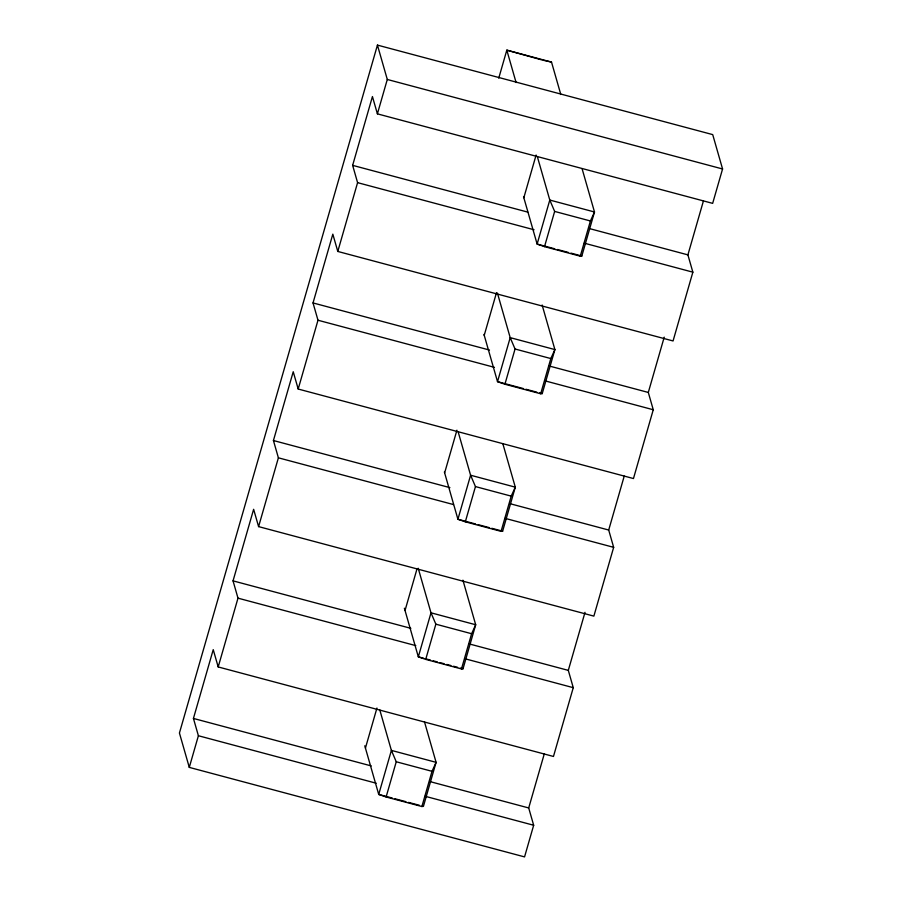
<?xml version="1.0" encoding="UTF-8"?>
<svg xmlns="http://www.w3.org/2000/svg" width="902" height="902" viewBox="0 0 902 902"><rect width="100%" height="100%" fill="white"/><g stroke="black" fill="none" stroke-linecap="round" stroke-linejoin="round"><path stroke-width="1.35" d="M703.436 200.909L687.899 254.871L692.86 272.167L673.061 340.956L337.788 251.444L357.587 182.655L352.637 165.359L372.436 96.559L377.397 113.855L712.659 203.367L722.57 168.978L712.715 134.612L377.442 45.1L179.43 733.022L189.285 767.388L524.558 856.9L533.668 825.251L528.707 807.955L544.244 754.004M189.285 767.388L198.395 735.739L193.434 718.443L213.233 649.654L218.194 666.95L553.467 756.462L573.266 687.674L568.305 670.378L585.015 612.323M218.194 666.95L237.993 598.161L233.043 580.865L253.631 509.314L258.592 526.61L593.866 616.122L613.664 547.334L608.703 530.038L624.229 476.087M258.592 526.61L278.391 457.821L273.43 440.526L293.229 371.737L298.19 389.033L633.463 478.545L653.262 409.745L648.301 392.449L664.222 337.145M298.19 389.033L317.989 320.233L313.028 302.937L332.827 234.148L337.788 251.444M377.397 113.855L387.296 79.466L377.442 45.1M498.75 78.17L506.811 50.151L551.517 62.091L560.807 94.496M365.434 748.074L376.946 708.047M405.032 610.485L416.938 569.128M444.63 472.896L456.919 430.209M484.227 335.318L496.517 292.62M523.837 197.73L536.115 155.031M424.481 721.814L436.094 762.337L423.421 806.354L421.877 806.523L386.112 796.985L396.249 761.762L391.389 750.396L379.776 709.885M462.918 580.178L475.692 624.748L463.03 668.777L461.474 668.946L425.71 659.396L435.846 624.173L430.998 612.808L418.212 568.249M502.91 443.942L515.301 487.159L502.628 531.188L501.072 531.357L465.319 521.807L475.455 486.584L470.596 475.23L458.205 432.013M542.125 305.011L554.899 349.581L542.226 393.599L540.681 393.768L504.917 384.229L515.053 349.006L510.194 337.641L497.419 293.071M582.106 168.775L594.497 211.993L581.824 256.021L580.279 256.191L544.515 246.641L554.651 211.418L549.792 200.052L537.4 156.835M421.877 806.523L432.013 771.311L436.094 762.337L391.389 750.396L378.716 794.425L386.112 796.985M461.474 668.946L471.611 633.723L475.692 624.748L430.998 612.808L418.325 656.836L425.71 659.396M501.072 531.357L511.208 496.134L515.301 487.159L470.596 475.23L457.923 519.259L465.319 521.807M540.681 393.768L550.818 358.556L554.899 349.581L510.194 337.641L497.521 381.67L504.917 384.229M580.279 256.191L590.415 220.967L594.497 211.993L549.792 200.052L537.13 244.081L544.515 246.641M542.925 60.208L551.517 62.091M541.561 59.836L506.811 50.151L516.102 82.567M387.296 79.466L722.57 168.978M554.651 211.418L590.415 220.967M352.637 165.359L527.738 212.105M588.814 228.409L687.899 254.871M357.587 182.655L534.052 229.762M584.27 243.168L692.86 272.167M554.73 248.783L537.13 244.081L523.566 196.816M557.447 249.504L568.283 252.402M570.989 253.124L581.824 256.021M515.053 349.006L550.818 358.556M313.028 302.937L489.493 350.055M549.217 365.998L648.301 392.449M317.989 320.233L494.454 367.351M544.673 380.757L653.262 409.745M523.261 388.536L497.521 381.67L483.968 334.405M525.967 389.258L536.803 392.156M539.52 392.877L542.226 393.599M475.455 486.584L511.208 496.134M273.43 440.526L449.895 487.632M509.619 503.587L608.703 530.038M278.391 457.821L453.492 504.568M505.075 518.346L613.664 547.334M475.534 523.961L457.923 519.259L444.37 471.983M478.24 524.682L489.076 527.569M491.793 528.29L502.628 531.188M435.846 624.173L471.611 633.723M233.043 580.865L410.85 628.333M469.22 643.915L568.305 670.378M237.993 598.161L415.811 645.629M464.677 658.674L573.266 687.674M423.737 658.291L418.325 656.836L404.378 608.219M426.454 659.012L430.513 660.095M433.219 660.816L437.29 661.899M439.996 662.62L444.066 663.714M446.772 664.436L450.831 665.518M453.548 666.24L457.607 667.322M460.313 668.055L463.03 668.777M396.249 761.762L432.013 771.311M193.434 718.443L371.252 765.922M429.623 781.504L528.707 807.955M198.395 735.739L376.213 783.218M425.079 796.263L533.668 825.251M392.269 798.044L378.716 794.425L364.78 745.807M394.975 798.766L405.81 801.652M408.527 802.385L419.362 805.272"/></g></svg>
